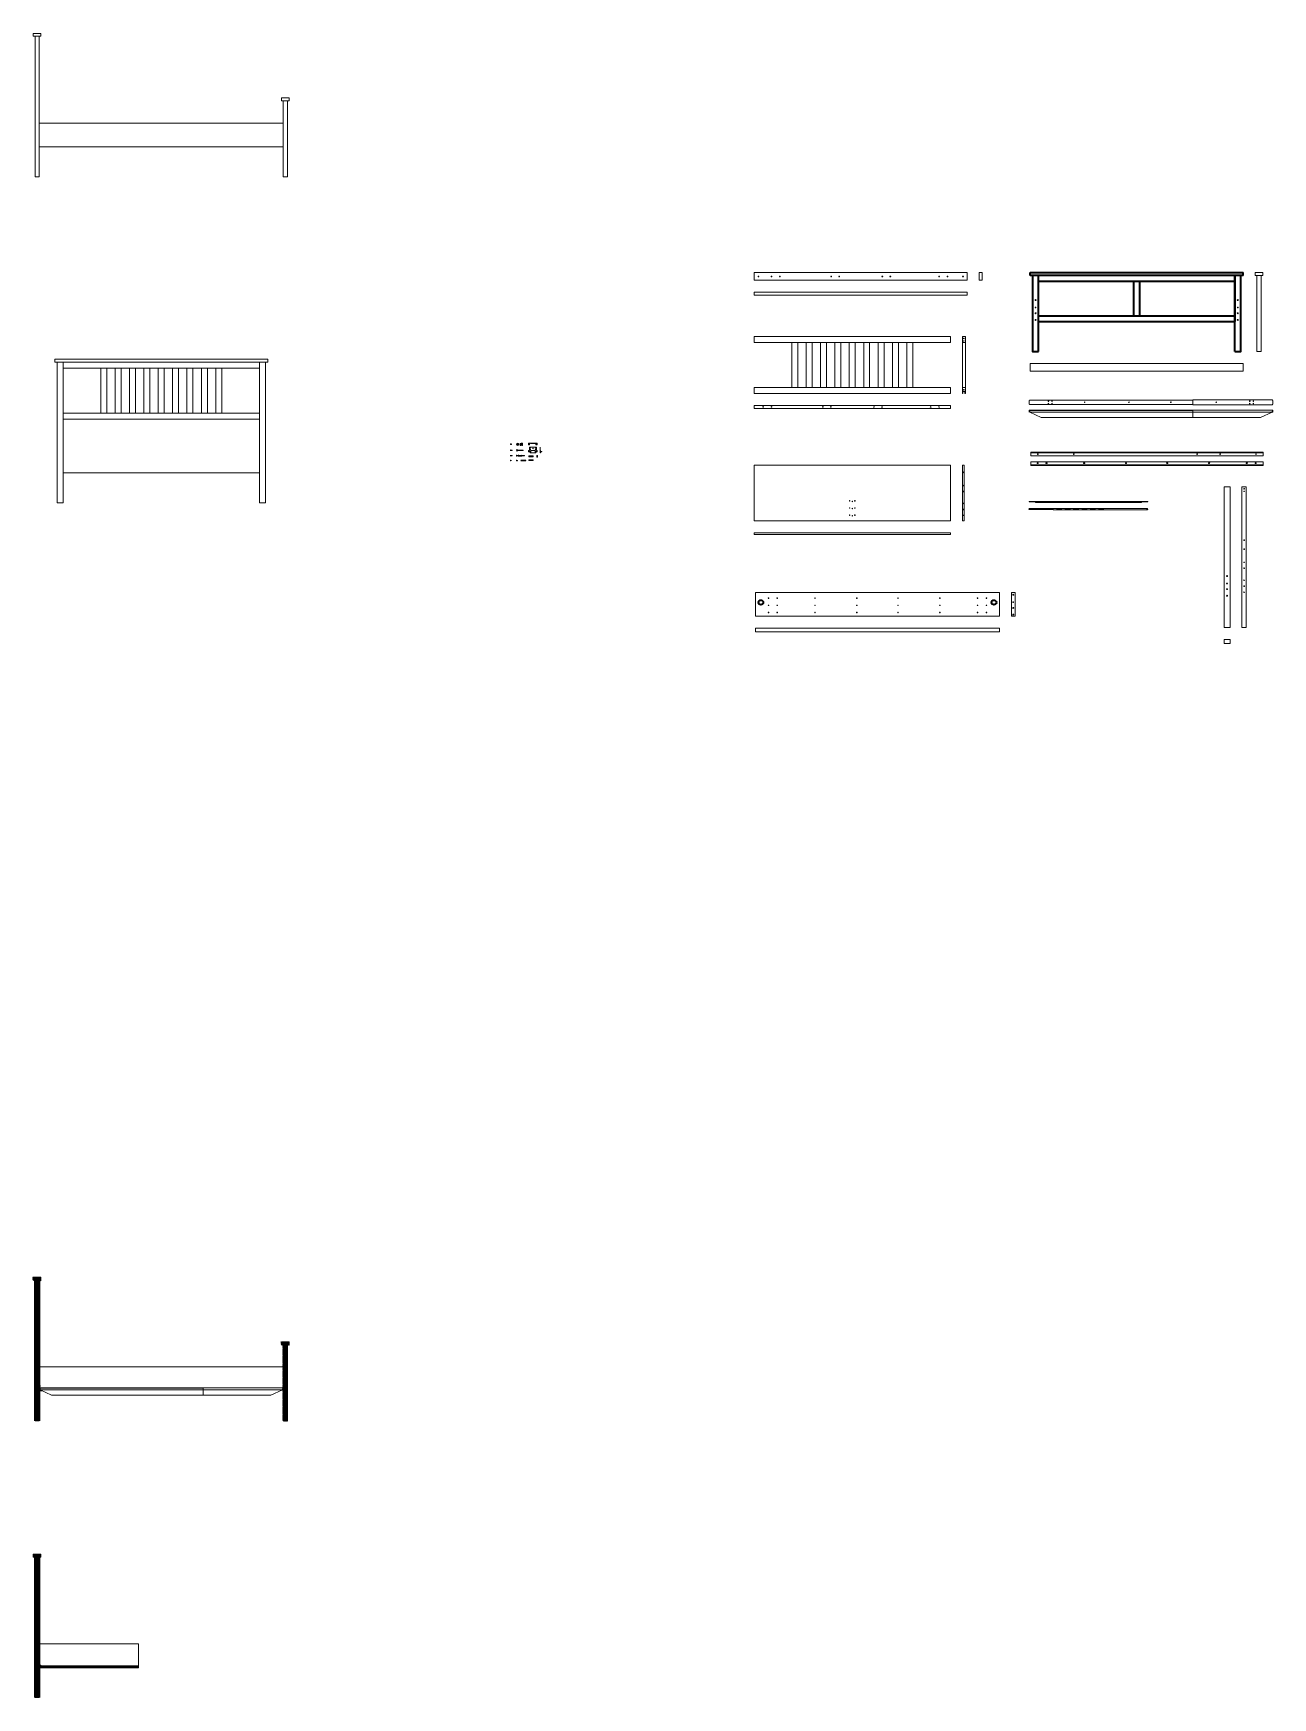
# Model space of a CAD drawing. Header units: millimetres. Extents: x -1075 to 19534, y -18367 to 1979.
# Drawn here: x 9174 to 19534, y -12330 to 1587 of the extents above; entities that cross this region are included whole.
import ezdxf

# ---------------------------------------------------------------- set-up
doc = ezdxf.new("R2010")
doc.units = ezdxf.units.MM
doc.linetypes.add('DASHED', pattern=[0.75, 0.5, -0.25])
for name, color, linetype, lineweight in [('A-DETL-MCUT', 7, 'Continuous', 35), ('A-ELEV-MBE', 7, 'Continuous', 18), ('A-SECT-MCUT', 7, 'Continuous', 35)]:
    doc.layers.add(name, color=color, linetype=linetype, lineweight=lineweight)

msp = doc.modelspace()

# ---------------------------------------------------------------- hatches: boundary and pattern name
at = {"layer": 'A-DETL-MCUT', "lineweight": 13, "true_color": 0x636466}
h = msp.add_hatch(dxfattribs=at)
h.set_pattern_fill('ANSI31', color=251)
h.paths.add_polyline_path([(10055, -12067), (9234, -12067), (9234, -12070), (9235, -12070), (10055, -12070)])
h.paths.add_polyline_path([(9238, -12065), (9235, -12065), (9234, -12065), (9234, -12067), (9238, -12067)])
h.paths.add_polyline_path([(9231, -12067), (9227, -12067), (9227, -12070), (9231, -12070)])
h.paths.add_polyline_path([(9231, -12065), (9229, -12065), (9225, -12065), (9225, -12054), (9224, -12054), (9224, -12067), (9231, -12067)])
h.paths.add_polyline_path([(9224, -11155), (9189, -11155), (9189, -12330), (9224, -12330)])
h.paths.add_polyline_path([(9238, -11130), (9174, -11130), (9174, -11155), (9238, -11155)])
at = {"layer": 'A-SECT-MCUT', "true_color": 0x636466}
h = msp.add_hatch(dxfattribs=at)
h.set_pattern_fill('ANSI31', color=251)
h.paths.add_polyline_path([(11299, -9380), (11264, -9380), (11264, -10015), (11299, -10015)])
h.paths.add_polyline_path([(11313, -9355), (11249, -9355), (11249, -9380), (11313, -9380)])
h.paths.add_polyline_path([(9238, -8815), (9174, -8815), (9174, -8840), (9238, -8840)])
at = {"layer": 'A-SECT-MCUT', "lineweight": 13, "true_color": 0x636466}
h = msp.add_hatch(dxfattribs=at)
h.set_pattern_fill('ANSI31', color=251)
h.paths.add_polyline_path([(9224, -9725), (9214, -9725), (9214, -9722), (9224, -9722), (9224, -8840), (9189, -8840), (9189, -10015), (9224, -10015)])
h.paths.add_polyline_path([(9225, -9713), (9224, -9713), (9224, -9721), (9225, -9721), (9225, -9719)])
h.paths.add_polyline_path([(9225, -9726), (9224, -9726), (9224, -9761), (9225, -9761), (9225, -9736)])
h = msp.add_hatch(dxfattribs=at)
h.set_pattern_fill('ANSI31', color=251)
h.paths.add_polyline_path([(10594, -9740), (9226, -9740), (9226, -9755), (9227, -9755), (9227, -9741), (10594, -9741)])
h.paths.add_polyline_path([(9228, -9741), (9228, -9741), (9228, -9761), (9228, -9761)])

# ---------------------------------------------------------------- linework, layer by layer
at = {"layer": 'A-DETL-MCUT'}
for p, q in [((9214, -9725), (9214, -9722)), ((9215, -9721), (9217, -9726)), ((9217, -9721), (9218, -9726)), ((9218, -9721), (9220, -9726)), ((9220, -9721), (9221, -9726)), ((9221, -9721), (9223, -9726)), ((9224, -9713), (9225, -9713)), ((9225, -9721), (9224, -9721)), ((9225, -9721), (9224, -9722)), ((9225, -9726), (9224, -9725)), ((9225, -9726), (9224, -9726)), ((9225, -9721), (9225, -9713)), ((9226, -9719), (9225, -9719)), ((9225, -9719), (9225, -9721)), ((9225, -9736), (9225, -9726)), ((9225, -9728), (9225, -9726)), ((9226, -9728), (9225, -9728)), ((9225, -9761), (9225, -9736)), ((9226, -9723), (9226, -9724)), ((9226, -9724), (9226, -9724)), ((9225, -9761), (9224, -9761)), ((9231, -12067), (9224, -12067)), ((9225, -12065), (9225, -12054)), ((9225, -12065), (9235, -12065)), ((9227, -12067), (9227, -12070)), ((9227, -12070), (9231, -12070)), ((9231, -12065), (9231, -12070)), ((9231, -12067), (9234, -12066)), ((9231, -12066), (9234, -12066)), ((9231, -12068), (9234, -12067)), ((9231, -12069), (9234, -12068)), ((9231, -12070), (9234, -12069)), ((9231, -12069), (9234, -12069)), ((9231, -12071), (9231, -12070)), ((9232, -12071), (9231, -12071)), ((9232, -12071), (9233, -12071)), ((9233, -12071), (9234, -12070)), ((9234, -12065), (9234, -12070)), ((9234, -12067), (10055, -12067)), ((9234, -12070), (10055, -12070)), ((9235, -12065), (9238, -12065)), ((9238, -12065), (9238, -12067))]:
    msp.add_line(p, q, dxfattribs=at)
at = {"layer": 'A-DETL-MCUT', "lineweight": 25}
for p in [(9228, -9741), (9228, -9741), (9228, -9761)]:
    msp.add_line(p, (9228, -9761), dxfattribs=at)
at = {"layer": 'A-DETL-MCUT'}
for points in [[(9189, -10015), (9189, -8840)], [(9224, -8840), (9224, -9722)], [(9214, -9722), (9214, -9722)], [(9214, -9722), (9224, -9722)], [(9224, -9725), (9214, -9725)], [(9224, -9725), (9224, -10015)], [(9226, -9719), (9226, -9723)], [(9226, -9724), (9226, -9728)], [(9189, -12330), (9189, -11155)], [(9224, -11155), (9224, -12330)]]:
    msp.add_lwpolyline(points, dxfattribs=at)
at = {"layer": 'A-DETL-MCUT', "lineweight": 25}
msp.add_lwpolyline([(10594, -9741), (9227, -9741), (9227, -9755), (9226, -9755), (9226, -9740), (10594, -9740)], dxfattribs=at)
at = {"layer": 'A-DETL-MCUT'}
msp.add_lwpolyline([(9229, -12063), (9236, -12063), (9236, -12065), (9229, -12065)], close=True, dxfattribs=at)
for centre in [(15256, -3172), (17204, -3172)]:
    msp.add_circle(centre, 20, dxfattribs=at)
at = {"layer": 'A-ELEV-MBE'}
for p, q in [((9174, 1562), (9174, 1587)), ((9174, 1562), (9238, 1562)), ((9189, 1562), (9224, 1562)), ((9238, 1562), (9238, 1587)), ((11249, 1022), (11249, 1047)), ((11249, 1022), (11313, 1022)), ((11264, 1022), (11299, 1022)), ((11313, 1022), (11313, 1047)), ((9224, 837), (11264, 837)), ((9224, 637), (11264, 637)), ((9189, 387), (9224, 387)), ((11264, 387), (11299, 387)), ((15200, -414, 413), (15200, -478, 413)), ((16980, -414, 413), (16980, -478, 413)), ((17080, -414, 413), (17105, -414, 413)), ((17080, -414, 413), (17080, -478, 413)), ((17105, -414, 413), (17105, -478, 413)), ((19387, -439, 413), (19387, -414, 413)), ((19451, -439, 413), (19451, -414, 413)), ((15200, -478, 413), (16980, -478, 413)), ((17080, -478, 413), (17105, -478, 413)), ((19387, -439, 413), (19451, -439, 413)), ((19402, -439, 413), (19437, -439, 413)), ((15200, -603, 413), (15200, -578, 413)), ((15200, -603, 413), (16980, -603, 413)), ((16980, -578, 413), (16980, -603, 413)), ((15200, -949, 413), (16840, -949, 413)), ((15200, -999, 413), (15200, -949, 413)), ((16840, -999, 413), (16840, -949, 413)), ((16940, -1424, 413), (16940, -949, 413)), ((16940, -949, 413), (16965, -949, 413)), ((16965, -949, 413), (16965, -1424, 413)), ((15200, -999, 413), (16840, -999, 413)), ((15515, -999, 413), (15515, -1374, 413)), ((15565, -999, 413), (15565, -1374, 413)), ((15635, -999, 413), (15635, -1374, 413)), ((15685, -999, 413), (15685, -1374, 413)), ((15755, -999, 413), (15755, -1374, 413)), ((15805, -999, 413), (15805, -1374, 413)), ((15875, -999, 413), (15875, -1374, 413)), ((15925, -999, 413), (15925, -1374, 413)), ((15995, -999, 413), (15995, -1374, 413)), ((16045, -999, 413), (16045, -1374, 413)), ((16115, -999, 413), (16115, -1374, 413)), ((16165, -999, 413), (16165, -1374, 413)), ((16235, -999, 413), (16235, -1374, 413)), ((16285, -999, 413), (16285, -1374, 413)), ((16355, -999, 413), (16355, -1374, 413)), ((16405, -999, 413), (16405, -1374, 413)), ((16475, -999, 413), (16475, -1374, 413)), ((16525, -999, 413), (16525, -1374, 413)), ((16940, -999, 413), (16965, -999, 413)), ((19402, -1074, 413), (19437, -1074, 413)), ((9354, -1138, 413), (9354, -1163, 413)), ((9354, -1163, 413), (11134, -1163, 413)), ((9424, -2338, 413), (9424, -1163, 413)), ((9424, -1213, 413), (11064, -1213, 413)), ((9739, -1213, 413), (9739, -1588, 413)), ((9789, -1213, 413), (9789, -1588, 413)), ((9859, -1213, 413), (9859, -1588, 413)), ((9909, -1213, 413), (9909, -1588, 413)), ((9979, -1213, 413), (9979, -1588, 413)), ((10029, -1213, 413), (10029, -1588, 413)), ((10099, -1213, 413), (10099, -1588, 413)), ((10149, -1213, 413), (10149, -1588, 413)), ((10219, -1213, 413), (10219, -1588, 413)), ((10269, -1213, 413), (10269, -1588, 413)), ((10339, -1213, 413), (10339, -1588, 413)), ((10389, -1213, 413), (10389, -1588, 413)), ((10459, -1213, 413), (10459, -1588, 413)), ((10509, -1213, 413), (10509, -1588, 413)), ((10579, -1213, 413), (10579, -1588, 413)), ((10629, -1213, 413), (10629, -1588, 413)), ((10699, -1213, 413), (10699, -1588, 413)), ((10749, -1213, 413), (10749, -1588, 413)), ((11064, -1163, 413), (11064, -2338, 413)), ((11134, -1138, 413), (11134, -1163, 413)), ((17507, -1174, 413), (17507, -1238, 413)), ((17507, -1238, 413), (19287, -1238, 413)), ((19287, -1174, 413), (19287, -1238, 413)), ((15200, -1374, 413), (16840, -1374, 413)), ((15200, -1374, 413), (15200, -1424, 413)), ((16840, -1374, 413), (16840, -1424, 413)), ((16940, -1374, 413), (16965, -1374, 413)), ((16965, -1374, 413), (16965, -1374, 413)), ((15200, -1424, 413), (16840, -1424, 413)), ((15200, -1524, 413), (16840, -1524, 413)), ((15200, -1524, 413), (15200, -1549, 413)), ((16840, -1524, 413), (16840, -1549, 413)), ((16945, -1424, 413), (16940, -1424, 413)), ((16945, -1424, 413), (16945, -1409, 413)), ((16945, -1409, 413), (16960, -1409, 413)), ((16960, -1409, 413), (16960, -1424, 413)), ((16965, -1424, 413), (16960, -1424, 413)), ((17498, -1483), (17498, -1515)), ((17500, -1483), (17498, -1483)), ((17500, -1515), (17498, -1515)), ((17500, -1483), (17500, -1480)), ((18866, -1480), (17500, -1480)), ((17500, -1515), (17500, -1518)), ((18866, -1518), (17500, -1518)), ((19531, -1479), (18866, -1479)), ((18866, -1479), (18866, -1519)), ((19531, -1519), (18866, -1519)), ((19531, -1483), (19531, -1479)), ((19534, -1483), (19531, -1483)), ((19531, -1515), (19531, -1519)), ((19534, -1515), (19531, -1515)), ((19534, -1483), (19534, -1515)), ((9424, -1588, 413), (11064, -1588, 413)), ((9424, -1638, 413), (11064, -1638, 413)), ((15200, -1549, 413), (16840, -1549, 413)), ((17498, -1565), (17498, -1580)), ((17498, -1565), (18866, -1565)), ((17498, -1580), (17499, -1580)), ((17499, -1580), (17499, -1566)), ((17499, -1566), (18866, -1566)), ((17500, -1573), (17500, -1566)), ((17500, -1573), (17504, -1573)), ((17504, -1573), (17504, -1581)), ((17504, -1581), (17599, -1625)), ((17504, -1581), (19528, -1581)), ((17599, -1625), (19433, -1625)), ((18866, -1563), (18866, -1625)), ((18866, -1563), (19534, -1563)), ((19528, -1581), (19433, -1625)), ((19531, -1572), (19528, -1572)), ((19528, -1572), (19528, -1581)), ((19531, -1572), (19531, -1565)), ((19531, -1565), (19533, -1565)), ((19533, -1580), (19533, -1563)), ((19534, -1580), (19533, -1580)), ((19534, -1563), (19534, -1580)), ((13163, -1940), (13164, -1940)), ((13163, -1944), (13164, -1945)), ((13164, -1945), (13163, -1945)), ((13164, -1847), (13166, -1846)), ((13164, -1852), (13164, -1847)), ((13164, -1852), (13166, -1852)), ((13164, -1895), (13164, -1895)), ((13164, -1895), (13164, -1897)), ((13164, -1897), (13166, -1898)), ((13164, -1899), (13164, -1900)), ((13164, -1900), (13164, -1900)), ((13164, -1902), (13166, -1901)), ((13164, -1904), (13164, -1902)), ((13164, -1904), (13164, -1904)), ((13164, -1940), (13164, -1942)), ((13164, -1942), (13165, -1943)), ((13164, -1947), (13165, -1946)), ((13164, -1949), (13164, -1947)), ((13166, -1852), (13166, -1846)), ((13166, -1847), (13168, -1846)), ((13166, -1852), (13166, -1847)), ((13166, -1852), (13168, -1852)), ((13168, -1897), (13167, -1902)), ((13168, -1942), (13167, -1947)), ((13168, -1852), (13168, -1846)), ((13168, -1847), (13170, -1846)), ((13168, -1852), (13168, -1847)), ((13168, -1852), (13170, -1852)), ((13170, -1897), (13169, -1902)), ((13170, -1942), (13169, -1947)), ((13170, -1852), (13170, -1846)), ((13170, -1847), (13172, -1846)), ((13170, -1852), (13170, -1847)), ((13170, -1852), (13172, -1852)), ((13171, -1897), (13170, -1902)), ((13172, -1942), (13170, -1947)), ((13172, -1852), (13172, -1846)), ((13173, -1897), (13172, -1902)), ((13173, -1942), (13172, -1947)), ((13174, -1897), (13173, -1902)), ((13175, -1942), (13173, -1947)), ((13176, -1942), (13175, -1947)), ((13176, -1901), (13176, -1898)), ((13178, -1946), (13178, -1943)), ((13214, -1941), (13214, -1948)), ((13214, -1941), (13217, -1941)), ((13214, -1948), (13217, -1948)), ((13217, -1948), (13217, -1941)), ((13217, -1943), (13229, -1943)), ((13217, -1946), (13229, -1946)), ((13218, -1898), (13229, -1898)), ((13218, -1902), (13229, -1902)), ((13231, -1899), (13229, -1898)), ((13229, -1898), (13229, -1902)), ((13229, -1902), (13231, -1902)), ((13229, -1950), (13229, -1939)), ((13231, -1898), (13231, -1902)), ((13231, -1899), (13257, -1899)), ((13231, -1902), (13257, -1902)), ((13259, -1942), (13232, -1942)), ((13232, -1942), (13232, -1942)), ((13232, -1945), (13232, -1945)), ((13232, -1948), (13259, -1948)), ((13233, -1898), (13233, -1902)), ((13233, -1942), (13257, -1942)), ((13233, -1943), (13257, -1943)), ((13257, -1946), (13233, -1946)), ((13233, -1947), (13257, -1947)), ((13235, -1898), (13235, -1902)), ((13237, -1898), (13237, -1902)), ((13239, -1898), (13240, -1902)), ((13242, -1898), (13242, -1902)), ((13242, -1898), (13242, -1902)), ((13243, -1840), (13244, -1840)), ((13243, -1860), (13243, -1840)), ((13243, -1860), (13253, -1860)), ((13244, -1847), (13244, -1840)), ((13244, -1843), (13252, -1843)), ((13252, -1847), (13244, -1847)), ((13244, -1860), (13244, -1848)), ((13252, -1848), (13244, -1848)), ((13244, -1857), (13252, -1857)), ((13244, -1898), (13244, -1902)), ((13246, -1856), (13246, -1849)), ((13246, -1849), (13250, -1849)), ((13246, -1856), (13250, -1856)), ((13246, -1898), (13246, -1902)), ((13248, -1898), (13248, -1902)), ((13250, -1856), (13250, -1849)), ((13250, -1898), (13250, -1902)), ((13252, -1847), (13252, -1840)), ((13252, -1840), (13262, -1840)), ((13252, -1860), (13252, -1848)), ((13252, -1898), (13253, -1902)), ((13253, -1860), (13253, -1846)), ((13253, -1857), (13260, -1857)), ((13254, -1898), (13255, -1902)), ((13254, -1899), (13265, -1899)), ((13254, -1902), (13265, -1902)), ((13257, -1898), (13257, -1902)), ((13259, -1898), (13259, -1902)), ((13259, -1942), (13259, -1942)), ((13259, -1945), (13259, -1945)), ((13260, -1860), (13260, -1846)), ((13260, -1860), (13262, -1860)), ((13261, -1898), (13261, -1902)), ((13262, -1860), (13262, -1840)), ((13262, -1950), (13262, -1939)), ((13263, -1898), (13263, -1902)), ((13265, -1942), (13263, -1948)), ((13265, -1898), (13265, -1902)), ((13265, -1898), (13265, -1902)), ((13265, -1899), (13270, -1899)), ((13265, -1902), (13270, -1902)), ((13266, -1942), (13265, -1948)), ((13267, -1898), (13268, -1902)), ((13268, -1942), (13267, -1948)), ((13270, -1942), (13268, -1948)), ((13270, -1902), (13270, -1899)), ((13272, -1942), (13270, -1948)), ((13274, -1942), (13272, -1948)), ((13276, -1942), (13274, -1948)), ((13278, -1942), (13276, -1948)), ((13280, -1946), (13280, -1943)), ((13313, -1840), (13386, -1840)), ((13313, -1840), (13313, -1841)), ((13313, -1841), (13386, -1841)), ((13313, -1841), (13313, -1854)), ((13313, -1854), (13323, -1854)), ((13322, -1900), (13314, -1900)), ((13326, -1910), (13314, -1910)), ((13325, -1913), (13314, -1913)), ((13316, -1947), (13315, -1948)), ((13315, -1948), (13315, -1953)), ((13316, -1947), (13316, -1955)), ((13351, -1947), (13316, -1947)), ((13322, -1874), (13322, -1900)), ((13323, -1854), (13323, -1841)), ((13325, -1910), (13325, -1913)), ((13326, -1910), (13326, -1922)), ((13332, -1844), (13330, -1841)), ((13333, -1843), (13332, -1841)), ((13366, -1844), (13332, -1844)), ((13332, -1922), (13332, -1902)), ((13332, -1902), (13370, -1902)), ((13366, -1843), (13333, -1843)), ((13334, -1902), (13334, -1922)), ((13351, -1947), (13353, -1948)), ((13351, -1947), (13351, -1955)), ((13353, -1953), (13353, -1948)), ((13366, -1844), (13368, -1841)), ((13366, -1843), (13367, -1841)), ((13368, -1902), (13368, -1922)), ((13370, -1922), (13370, -1902)), ((13375, -1841), (13375, -1854)), ((13375, -1854), (13386, -1854)), ((13376, -1910), (13376, -1922)), ((13376, -1910), (13387, -1910)), ((13377, -1910), (13377, -1913)), ((13377, -1913), (13387, -1913)), ((13380, -1874), (13380, -1900)), ((13380, -1900), (13387, -1900)), ((13386, -1840), (13386, -1841)), ((13386, -1854), (13386, -1841)), ((13388, -1944), (13388, -1943)), ((13388, -1943), (13389, -1943)), ((13388, -1944), (13388, -1944)), ((13389, -1957), (13389, -1943)), ((13410, -1922), (13410, -1874)), ((13410, -1874), (13412, -1874)), ((13412, -1900), (13410, -1900)), ((13425, -1912), (13410, -1912)), ((13412, -1922), (13410, -1922)), ((13412, -1910), (13412, -1874)), ((13412, -1902), (13415, -1902)), ((13412, -1910), (13422, -1910)), ((13412, -1922), (13412, -1912)), ((13415, -1922), (13412, -1922)), ((13415, -1902), (13415, -1910)), ((13415, -1912), (13415, -1922)), ((13422, -1910), (13425, -1910)), ((13425, -1910), (13425, -1912)), ((17511, -1916, 413), (17511, -1920, 413)), ((17511, -1916, 413), (19454, -1916, 413)), ((17511, -1920, 413), (19454, -1920, 413)), ((17511, -1920, 413), (17511, -1945, 413)), ((17511, -1945, 413), (19454, -1945, 413)), ((19454, -1920, 413), (19454, -1916, 413)), ((19454, -1945, 413), (19454, -1920, 413)), ((13163, -1949), (13164, -1949)), ((13165, -1984), (13170, -1984)), ((13165, -1986), (13170, -1986)), ((13167, -1986), (13166, -1984)), ((13166, -1986), (13166, -1984)), ((13168, -1986), (13167, -1984)), ((13169, -1986), (13168, -1984)), ((13170, -1986), (13169, -1984)), ((13169, -1986), (13169, -1984)), ((13171, -1984), (13170, -1984)), ((13171, -1986), (13170, -1986)), ((13171, -1985), (13171, -1984)), ((13171, -1985), (13171, -1986)), ((13216, -1984), (13221, -1984)), ((13216, -1987), (13221, -1987)), ((13218, -1987), (13217, -1984)), ((13219, -1987), (13218, -1984)), ((13218, -1987), (13218, -1984)), ((13220, -1987), (13219, -1984)), ((13221, -1987), (13220, -1984)), ((13221, -1987), (13221, -1984)), ((13222, -1984), (13221, -1984)), ((13222, -1986), (13221, -1987)), ((13222, -1985), (13222, -1984)), ((13222, -1985), (13222, -1986)), ((13252, -1984), (13251, -1987)), ((13253, -1984), (13252, -1987)), ((13254, -1984), (13253, -1987)), ((13255, -1984), (13254, -1987)), ((13255, -1984), (13255, -1987)), ((13256, -1984), (13255, -1987)), ((13257, -1984), (13256, -1987)), ((13258, -1984), (13257, -1987)), ((13259, -1984), (13258, -1987)), ((13260, -1984), (13259, -1987)), ((13261, -1984), (13260, -1987)), ((13262, -1984), (13261, -1987)), ((13263, -1984), (13262, -1987)), ((13264, -1984), (13263, -1987)), ((13265, -1984), (13264, -1987)), ((13266, -1984), (13265, -1987)), ((13266, -1984), (13265, -1987)), ((13267, -1984), (13266, -1987)), ((13268, -1984), (13267, -1987)), ((13268, -1984), (13268, -1987)), ((13269, -1984), (13269, -1987)), ((13270, -1984), (13269, -1987)), ((13271, -1984), (13270, -1987)), ((13272, -1984), (13271, -1987)), ((13273, -1984), (13272, -1987)), ((13274, -1984), (13273, -1987)), ((13275, -1984), (13274, -1987)), ((13276, -1984), (13275, -1987)), ((13277, -1984), (13276, -1987)), ((13278, -1984), (13277, -1987)), ((13279, -1984), (13278, -1987)), ((13280, -1984), (13279, -1987)), ((13281, -1984), (13280, -1987)), ((13282, -1984), (13281, -1987)), ((13283, -1984), (13282, -1987)), ((13283, -1984), (13283, -1987)), ((13284, -1984), (13284, -1987)), ((13285, -1984), (13284, -1987)), ((13286, -1984), (13285, -1987)), ((13287, -1984), (13286, -1987)), ((13288, -1984), (13287, -1987)), ((13289, -1984), (13288, -1987)), ((13290, -1984), (13289, -1987)), ((13291, -1984), (13290, -1987)), ((13316, -1955), (13315, -1953)), ((13316, -1980), (13315, -1982)), ((13315, -1982), (13315, -1985)), ((13316, -1986), (13315, -1985)), ((13351, -1955), (13316, -1955)), ((13316, -1980), (13316, -1986)), ((13351, -1980), (13316, -1980)), ((13351, -1986), (13316, -1986)), ((13351, -1955), (13353, -1953)), ((13351, -1980), (13353, -1982)), ((13351, -1980), (13351, -1986)), ((13351, -1986), (13353, -1985)), ((13353, -1985), (13353, -1982)), ((13388, -1956), (13388, -1957)), ((13388, -1957), (13389, -1957)), ((15200, -2024, 413), (16840, -2024, 413)), ((15200, -2024, 413), (15200, -2489, 413)), ((16840, -2024, 413), (16840, -2489, 413)), ((17511, -1995, 413), (17511, -2026, 413)), ((17511, -1995, 413), (19454, -1995, 413)), ((17511, -2022, 413), (19454, -2022, 413)), ((17511, -2026, 413), (19454, -2026, 413)), ((19454, -1995, 413), (19454, -2026, 413)), ((9424, -2088, 413), (11064, -2088, 413)), ((19127, -2206, 413), (19127, -3381, 413)), ((19177, -2206, 413), (19127, -2206, 413)), ((19277, -2206, 413), (19312, -2206, 413)), ((9424, -2338, 413), (9374, -2338, 413)), ((17497, -2327, 413), (18490, -2327, 413)), ((17497, -2330, 413), (17497, -2327, 413)), ((17497, -2330, 413), (18490, -2330, 413)), ((17547, -2330, 413), (17554, -2337, 413)), ((17554, -2337, 413), (18433, -2337, 413)), ((18440, -2330, 413), (18433, -2337, 413)), ((18490, -2330, 413), (18490, -2327, 413)), ((15200, -2489, 413), (16840, -2489, 413)), ((17500, -2387, 413), (17700, -2387, 413)), ((17500, -2396, 413), (17700, -2396, 413)), ((17700, -2385, 413), (18485, -2385, 413)), ((17700, -2385, 413), (17700, -2397, 413)), ((17700, -2397, 413), (18485, -2397, 413)), ((15200, -2589, 413), (15200, -2604, 413)), ((15200, -2589, 413), (16840, -2589, 413)), ((15200, -2604, 413), (16840, -2604, 413)), ((16840, -2589, 413), (16840, -2604, 413)), ((15210, -3088), (15210, -3288)), ((17380, -3088), (17350, -3088)), ((17350, -3088), (17350, -3288)), ((17380, -3288), (17380, -3088)), ((17350, -3288), (17380, -3288)), ((17250, -3388), (15210, -3388)), ((15210, -3388), (15210, -3417)), ((17250, -3417), (15210, -3417)), ((17250, -3388), (17250, -3417)), ((19277, -3381, 413), (19312, -3381, 413)), ((19127, -3481, 413), (19177, -3481, 413)), ((19127, -3516, 413), (19127, -3481, 413)), ((19177, -3516, 413), (19127, -3516, 413)), ((19177, -3481, 413), (19177, -3516, 413)), ((9174, -8840), (9174, -8815)), ((9174, -8840), (9238, -8840)), ((9189, -8840), (9224, -8840)), ((9238, -8840), (9238, -8815)), ((11249, -9380), (11249, -9355)), ((11249, -9380), (11313, -9380)), ((11264, -9380), (11299, -9380)), ((11313, -9380), (11313, -9355)), ((9224, -9565), (11264, -9565)), ((9225, -9741), (9226, -9741)), ((9229, -9748), (9229, -9741)), ((10594, -9739), (11262, -9739)), ((10594, -9739), (10594, -9800)), ((11260, -9748), (11260, -9740)), ((11260, -9740), (11261, -9740)), ((11261, -9755), (11261, -9739)), ((11262, -9739), (11262, -9755)), ((9224, -9765), (9251, -9765)), ((9228, -9761), (9225, -9761)), ((9229, -9748), (9232, -9748)), ((9232, -9748), (9232, -9757)), ((9232, -9757), (9327, -9800)), ((9232, -9757), (11256, -9757)), ((9327, -9800), (11161, -9800)), ((11256, -9757), (11161, -9800)), ((11260, -9748), (11256, -9748)), ((11256, -9748), (11256, -9757)), ((11262, -9755), (11261, -9755)), ((9189, -10015), (9224, -10015)), ((11264, -10015), (11299, -10015)), ((9174, -11155), (9174, -11130)), ((9238, -11155), (9238, -11130)), ((9174, -11155), (9238, -11155)), ((9189, -11155), (9224, -11155)), ((9224, -11880), (10055, -11880)), ((10055, -11880), (10055, -12080)), ((9224, -12077), (9224, -12028)), ((9224, -12028), (9225, -12028)), ((9225, -12054), (9224, -12054)), ((9225, -12077), (9224, -12077)), ((9224, -12080), (10055, -12080)), ((9225, -12054), (9225, -12028)), ((9225, -12057), (9228, -12057)), ((9225, -12077), (9225, -12067)), ((9228, -12077), (9225, -12077)), ((9228, -12057), (9228, -12065)), ((9228, -12070), (9228, -12077)), ((9231, -12067), (9231, -12070)), ((9238, -12067), (9234, -12067)), ((9234, -12067), (9234, -12070, 0)), ((9234, -12070), (9235, -12070)), ((9189, -12330), (9224, -12330))]:
    msp.add_line(p, q, dxfattribs=at)
at = {"layer": 'A-ELEV-MBE', "linetype": 'DASHED'}
for p, q in [((13214, -1899), (13216, -1899)), ((13214, -1899), (13216, -1899)), ((13214, -1901), (13216, -1901)), ((13214, -1902), (13216, -1902)), ((13216, -1902), (13216, -1899)), ((13163, -1984), (13164, -1984)), ((13163, -1984), (13164, -1984)), ((13163, -1986), (13164, -1986)), ((13163, -1986), (13164, -1986)), ((13164, -1984), (13164, -1986))]:
    msp.add_line(p, q, dxfattribs=at)
at = {"layer": 'A-ELEV-MBE', "linetype": 'Continuous'}
for p, q in [((13214, -1901), (13214, -1900)), ((13218, -1894), (13216, -1894)), ((13218, -1907), (13216, -1907)), ((13222, -1849), (13218, -1849)), ((13222, -1851), (13218, -1851)), ((13218, -1907), (13218, -1894)), ((13222, -1849), (13222, -1845)), ((13222, -1851), (13222, -1855)), ((13223, -1849), (13223, -1845)), ((13223, -1849), (13227, -1849)), ((13223, -1851), (13223, -1855)), ((13223, -1851), (13227, -1851)), ((13384, -1944), (13384, -1956)), ((13384, -1944), (13388, -1944)), ((13384, -1945), (13384, -1944)), ((13384, -1945), (13384, -1955)), ((13384, -1945), (13384, -1945)), ((13384, -1947), (13388, -1947)), ((13388, -1944), (13388, -1956)), ((13163, -1985), (13163, -1985)), ((13165, -1982), (13164, -1982)), ((13165, -1988), (13164, -1988)), ((13165, -1982), (13165, -1988)), ((13384, -1953), (13388, -1953)), ((13384, -1955), (13384, -1956)), ((13384, -1955), (13384, -1955)), ((13384, -1956), (13388, -1956))]:
    msp.add_line(p, q, dxfattribs=at)
at = {"layer": 'A-ELEV-MBE'}
for points in [[(9174, 1587), (9238, 1587)], [(9189, 387), (9189, 1562)], [(9224, 1562), (9224, 387)], [(11249, 1047), (11313, 1047)], [(11264, 387), (11264, 1022)], [(11299, 1022), (11299, 387)], [(13163, -1940), (13163, -1944)], [(13163, -1945), (13163, -1949)], [(13164, -1895), (13164, -1899)], [(13164, -1900), (13164, -1904)], [(13178, -1943), (13165, -1943)], [(13165, -1946), (13178, -1946)], [(13176, -1898), (13166, -1898)], [(13166, -1901), (13176, -1901)], [(13176, -1898), (13176, -1898)], [(13280, -1943), (13262, -1943)], [(13262, -1946), (13280, -1946)], [(13314, -1900), (13314, -1913)], [(13380, -1874), (13322, -1874)], [(13326, -1922), (13376, -1922)], [(13387, -1913), (13387, -1900)], [(13251, -1987), (13251, -1984)], [(13291, -1984), (13291, -1984), (13291, -1987)], [(9174, -8815), (9238, -8815)], [(11249, -9355), (11313, -9355)], [(11264, -10015), (11264, -9380)], [(11299, -9380), (11299, -10015)], [(9174, -11130), (9238, -11130)]]:
    msp.add_lwpolyline(points, dxfattribs=at)
at = {"layer": 'A-ELEV-MBE', "elevation": 413}
for points in [[(16980, -414), (15200, -414)], [(19387, -414), (19451, -414)], [(19402, -1074), (19402, -439)], [(19437, -439), (19437, -1074)], [(16980, -578), (15200, -578)], [(11134, -1138), (9354, -1138)], [(9374, -1163), (9374, -2338)], [(11064, -2338), (11114, -2338), (11114, -1163)], [(19287, -1174), (17507, -1174)], [(19127, -3381), (19177, -3381), (19177, -2206)], [(19277, -3381), (19277, -2206)], [(19312, -2206), (19312, -3381)]]:
    msp.add_lwpolyline(points, dxfattribs=at)
at = {"layer": 'A-ELEV-MBE'}
for points in [[(13214, -1989), (13214, -1982), (13216, -1982), (13216, -1989)], [(15210, -3088), (17250, -3088), (17250, -3288), (15210, -3288)]]:
    msp.add_lwpolyline(points, close=True, dxfattribs=at)
at = {"layer": 'A-ELEV-MBE', "elevation": 413}
msp.add_lwpolyline([(16940, -2024), (16955, -2024), (16955, -2489), (16940, -2489)], close=True, dxfattribs=at)
for points in [[(17566, -2004), (17572, -2004, -0.414214), (17574, -2006), (17574, -2007, -0.414214), (17572, -2009), (17566, -2009, -0.414214), (17564, -2007), (17564, -2006, -0.414214)], [(17640, -2004), (17646, -2004, -0.414214), (17648, -2006), (17648, -2007, -0.414214), (17646, -2009), (17640, -2009, -0.414214), (17638, -2007), (17638, -2006, -0.414214)], [(17955, -2004), (17961, -2004, -0.414214), (17963, -2006), (17963, -2007, -0.414214), (17961, -2009), (17955, -2009, -0.414214), (17953, -2007), (17953, -2006, -0.414214)], [(18305, -2004), (18311, -2004, -0.414214), (18313, -2006), (18313, -2007, -0.414214), (18311, -2009), (18305, -2009, -0.414214), (18303, -2007), (18303, -2006, -0.414214)], [(18649, -2004), (18655, -2004, -0.414214), (18657, -2006), (18657, -2007, -0.414214), (18655, -2009), (18649, -2009, -0.414214), (18647, -2007), (18647, -2006, -0.414214)], [(18999, -2004), (19005, -2004, -0.414214), (19007, -2006), (19007, -2007, -0.414214), (19005, -2009), (18999, -2009, -0.414214), (18997, -2007), (18997, -2006, -0.414214)], [(19314, -2004), (19320, -2004, -0.414214), (19322, -2006), (19322, -2007, -0.414214), (19320, -2009), (19314, -2009, -0.414214), (19312, -2007), (19312, -2006, -0.414214)], [(19388, -2004), (19394, -2004, -0.414214), (19396, -2006), (19396, -2007, -0.414214), (19394, -2009), (19388, -2009, -0.414214), (19386, -2007), (19386, -2006, -0.414214)], [(17732, -2389), (17768, -2389, -0.414214), (17770, -2391), (17770, -2392, -0.414214), (17768, -2394), (17732, -2394, -0.414214), (17730, -2392), (17730, -2391, -0.414214)], [(17802, -2389), (17838, -2389, -0.414214), (17840, -2391), (17840, -2392, -0.414214), (17838, -2394), (17802, -2394, -0.414214), (17800, -2392), (17800, -2391, -0.414214)], [(17872, -2389), (17908, -2389, -0.414214), (17910, -2391), (17910, -2392, -0.414214), (17908, -2394), (17872, -2394, -0.414214), (17870, -2392), (17870, -2391, -0.414214)], [(17942, -2389), (17978, -2389, -0.414214), (17980, -2391), (17980, -2392, -0.414214), (17978, -2394), (17942, -2394, -0.414214), (17940, -2392), (17940, -2391, -0.414214)], [(18012, -2389), (18048, -2389, -0.414214), (18050, -2391), (18050, -2392, -0.414214), (18048, -2394), (18012, -2394, -0.414214), (18010, -2392), (18010, -2391, -0.414214)], [(18082, -2389), (18118, -2389, -0.414214), (18120, -2391), (18120, -2392, -0.414214), (18118, -2394), (18082, -2394, -0.414214), (18080, -2392), (18080, -2391, -0.414214)]]:
    msp.add_lwpolyline(points, format="xyb", close=True, dxfattribs=at)
at = {"layer": 'A-ELEV-MBE'}
for centre, radius in [((15235, -447, 413), 3), ((15345, -447, 413), 3), ((15415, -447, 413), 3), ((15415, -447, 413), 3), ((15844, -447, 413), 3), ((15844, -447, 413), 3), ((15911, -447, 413), 3), ((16271, -447, 413), 3), ((16338, -447, 413), 3), ((16338, -447, 413), 3), ((16745, -447, 413), 3), ((16745, -447, 413), 3), ((16815, -447, 413), 3), ((16945, -447, 413), 3), ((16945, -447, 413), 3), ((17552, -644, 413), 4), ((19242, -644, 413), 4), ((17552, -754, 413), 4), ((17552, -809, 413), 4), ((17552, -706, 413), 3), ((17552, -706, 413), 3), ((19242, -754, 413), 4), ((19242, -809, 413), 4), ((19242, -706, 413), 3), ((16952, -964, 413), 3), ((16952, -964, 413), 3), ((16952, -986, 413), 2), ((16952, -1394, 413), 3), ((16952, -1394, 413), 3), ((17659, -1489, -413), 2.5), ((17659, -1509, -413), 2.5), ((17689, -1489, -413), 2.5), ((17689, -1509, -413), 2.5), ((17962, -1498, -413), 2.5), ((18332, -1498, -413), 2.5), ((18682, -1498, -413), 2.5), ((19062, -1498, -413), 2.5), ((19342, -1489, -413), 2.5), ((19342, -1509, -413), 2.5), ((19372, -1489, -413), 2.5), ((19372, -1509, -413), 2.5), ((15275, -1537, 413), 3), ((15345, -1537, 413), 3), ((15345, -1537, 413), 3), ((15774, -1537, 413), 3), ((15774, -1537, 413), 3), ((15841, -1537, 413), 3), ((16201, -1537, 413), 3), ((16268, -1537, 413), 3), ((16268, -1537, 413), 3), ((16675, -1537, 413), 3), ((16675, -1537, 413), 3), ((16745, -1537, 413), 3), ((13223, -1850), 9.8), ((13318, -1848), 2.5), ((13329, -1880), 2.5), ((13329, -1894), 2.5), ((13351, -1884), 2.5), ((13373, -1880), 2.5), ((13373, -1894), 2.5), ((13380, -1848), 2.5), ((17571, -1932), 2.5), ((17871, -1932), 2.5), ((18902, -1932), 2.5), ((19094, -1932), 2.5), ((19394, -1932), 2.5), ((16947, -2084, 413), 3), ((16947, -2194, 413), 2), ((19295, -2221, 413), 3), ((19295, -2221, 413), 3), ((15998, -2322), 2.5), ((16020, -2327), 2.5), ((16042, -2322), 2.5), ((16947, -2244, 413), 3), ((16947, -2344, 413), 2), ((19295, -2243, 413), 2), ((15998, -2382), 2.5), ((15998, -2442), 2.5), ((16020, -2387), 2.5), ((16020, -2447), 2.5), ((16042, -2382), 2.5), ((16042, -2442), 2.5), ((16947, -2394, 413), 3), ((16947, -2394, 413), 3), ((16947, -2444, 413), 2), ((17502, -2391, 826), 1.46), ((18483, -2391, 413), 1.46), ((19295, -2651, 413), 3), ((19295, -2726, 413), 3), ((19295, -2886, 413), 3), ((19295, -2836, 413), 2), ((19152, -2951, 413), 4), ((19152, -3061, 413), 4), ((19152, -3014, 413), 3), ((19152, -3014, 413), 3), ((19295, -3036, 413), 3), ((19295, -3036, 413), 3), ((19295, -2986, 413), 2), ((15320, -3136, -413), 2.5), ((15320, -3196, -413), 2.5), ((15393, -3136, -413), 2.5), ((15393, -3196, -413), 2.5), ((15708, -3136, -413), 2.5), ((15708, -3196, -413), 2.5), ((16058, -3136, -413), 2.5), ((16058, -3196, -413), 2.5), ((16402, -3136, -413), 2.5), ((16402, -3196, -413), 2.5), ((16752, -3136, -413), 2.5), ((16752, -3196, -413), 2.5), ((17067, -3136, -413), 2.5), ((17067, -3196, -413), 2.5), ((17141, -3136, -413), 2.5), ((17141, -3196, -413), 2.5), ((17365, -3108), 4), ((17365, -3170), 3), ((19152, -3116, 413), 4), ((19295, -3086, 413), 2), ((15320, -3256, -413), 2.5), ((15393, -3256, -413), 2.5), ((15708, -3256, -413), 2.5), ((16058, -3256, -413), 2.5), ((16402, -3256, -413), 2.5), ((16752, -3256, -413), 2.5), ((17067, -3256, -413), 2.5), ((17141, -3256, -413), 2.5), ((17365, -3218), 4), ((17365, -3273), 4), ((17365, -3273), 4)]:
    msp.add_circle(centre, radius, dxfattribs=at)
at = {"layer": 'A-ELEV-MBE', "linetype": 'Continuous'}
for centre, radius, start, end in [((13225, -1900), 11, 145.237, 177.7461), ((13226, -1900), 11.9, 182.9028, 213.3985), ((13223, -1850), 4.93, 169.7597, 190.2403), ((13223, -1850), 4.93, 79.7597, 100.2403), ((13223, -1850), 4.93, 259.7597, 280.2403), ((13223, -1850), 4.93, 349.7597, 10.2403), ((13168, -1985), 5.36, 146.6015, 177.0972), ((13168, -1985), 5.36, 182.9028, 213.3985)]:
    msp.add_arc(centre, radius, start, end, dxfattribs=at)
at = {"layer": 'A-ELEV-MBE'}
for centre, radius, start, end in [((13232, -1938), 3.89, 204.283, 261.9772), ((13232, -1951), 3.89, 98.0228, 155.717), ((13233, -1941), 1.5, 210, 270), ((13233, -1945), 1.5, 90, 180), ((13233, -1945), 1.5, 180, 270), ((13233, -1948), 1.5, 90, 150), ((13256, -1846), 3.5, 0, 180), ((13257, -1941), 1.5, 270, 330), ((13257, -1945), 1.5, 0, 90), ((13257, -1945), 1.5, 270, 0), ((13257, -1948), 1.5, 30, 90), ((13258, -1938), 3.89, 278.0228, 335.717), ((13258, -1951), 3.89, 24.283, 81.9772), ((13251, -1984), 0.59, 42.3743, 137.6257), ((13251, -1986), 0.658, 224.8347, 315.1653), ((13252, -1984), 0.658, 44.8347, 135.1653), ((13252, -1986), 0.658, 224.8347, 315.1653), ((13253, -1984), 0.658, 44.8347, 135.1653), ((13253, -1986), 0.658, 224.8347, 315.1653), ((13254, -1984), 0.658, 44.8347, 135.1653), ((13254, -1986), 0.658, 224.8347, 315.1653), ((13255, -1984), 0.658, 44.8347, 135.1653), ((13256, -1984), 0.658, 44.8347, 135.1653), ((13255, -1986), 0.658, 224.8347, 315.1653), ((13256, -1986), 0.658, 224.8347, 315.1653), ((13257, -1984), 0.658, 44.8347, 135.1653), ((13257, -1986), 0.658, 224.8347, 315.1653), ((13258, -1984), 0.658, 44.8347, 135.1653), ((13258, -1986), 0.658, 224.8347, 315.1653), ((13259, -1984), 0.658, 44.8347, 135.1653), ((13259, -1986), 0.658, 224.8347, 315.1653), ((13260, -1984), 0.658, 44.8347, 135.1653), ((13260, -1986), 0.658, 224.8347, 315.1653), ((13261, -1984), 0.658, 44.8347, 135.1653), ((13261, -1986), 0.658, 224.8347, 315.1653), ((13261, -1984), 0.658, 44.8347, 135.1653), ((13262, -1986), 0.658, 224.8347, 315.1653), ((13262, -1984), 0.658, 44.8347, 135.1653), ((13262, -1986), 0.658, 224.8347, 315.1653), ((13263, -1984), 0.658, 44.8347, 135.1653), ((13263, -1986), 0.658, 224.8347, 315.1653), ((13264, -1984), 0.658, 44.8347, 135.1653), ((13264, -1986), 0.658, 224.8347, 315.1653), ((13265, -1984), 0.658, 44.8347, 135.1653), ((13265, -1986), 0.658, 224.8347, 315.1653), ((13266, -1984), 0.658, 44.8347, 135.1653), ((13266, -1986), 0.658, 224.8347, 315.1653), ((13267, -1984), 0.658, 44.8347, 135.1653), ((13267, -1986), 0.658, 224.8347, 315.1653), ((13268, -1984), 0.658, 44.8347, 135.1653), ((13269, -1984), 0.658, 44.8347, 135.1653), ((13268, -1986), 0.658, 224.8347, 315.1653), ((13270, -1984), 0.658, 44.8347, 135.1653), ((13269, -1986), 0.658, 224.8347, 315.1653), ((13270, -1986), 0.658, 224.8347, 315.1653), ((13271, -1984), 0.658, 44.8347, 135.1653), ((13271, -1986), 0.658, 224.8347, 315.1653), ((13272, -1984), 0.658, 44.8347, 135.1653), ((13272, -1986), 0.658, 224.8347, 315.1653), ((13273, -1984), 0.658, 44.8347, 135.1653), ((13273, -1986), 0.658, 224.8347, 315.1653), ((13274, -1984), 0.658, 44.8347, 135.1653), ((13274, -1986), 0.658, 224.8347, 315.1653), ((13275, -1984), 0.658, 44.8347, 135.1653), ((13275, -1986), 0.658, 224.8347, 315.1653), ((13275, -1984), 0.658, 44.8347, 135.1653), ((13276, -1986), 0.658, 224.8347, 315.1653), ((13276, -1984), 0.658, 44.8347, 135.1653), ((13276, -1986), 0.658, 224.8347, 315.1653), ((13277, -1984), 0.658, 44.8347, 135.1653), ((13277, -1986), 0.658, 224.8347, 315.1653), ((13278, -1984), 0.658, 44.8347, 135.1653), ((13278, -1986), 0.658, 224.8347, 315.1653), ((13279, -1984), 0.658, 44.8347, 135.1653), ((13279, -1986), 0.658, 224.8347, 315.1653), ((13280, -1984), 0.658, 44.8347, 135.1653), ((13280, -1986), 0.658, 224.8347, 315.1653), ((13281, -1984), 0.658, 44.8347, 135.1653), ((13281, -1986), 0.658, 224.8347, 315.1653), ((13282, -1984), 0.658, 44.8347, 135.1653), ((13282, -1986), 0.658, 224.8347, 315.1653), ((13283, -1984), 0.658, 44.8347, 135.1653), ((13284, -1984), 0.658, 44.8347, 135.1653), ((13283, -1986), 0.658, 224.8347, 315.1653), ((13285, -1984), 0.658, 44.8347, 135.1653), ((13284, -1986), 0.658, 224.8347, 315.1653), ((13285, -1986), 0.658, 224.8347, 315.1653), ((13286, -1984), 0.658, 44.8347, 135.1653), ((13286, -1986), 0.658, 224.8347, 315.1653), ((13287, -1984), 0.658, 44.8347, 135.1653), ((13287, -1986), 0.658, 224.8347, 315.1653), ((13288, -1984), 0.658, 44.8347, 135.1653), ((13288, -1986), 0.658, 224.8347, 315.1653), ((13289, -1984), 0.658, 44.8347, 135.1653), ((13289, -1986), 0.658, 224.8347, 315.1653), ((13290, -1984), 0.658, 44.8347, 135.1653), ((13290, -1986), 0.658, 224.8347, 315.1653), ((13290, -1984), 0.658, 44.8347, 135.1653), ((13291, -1986), 0.658, 224.8347, 315.1653), ((17501, -2391, 413), 4.64, 103.9423, 256.0587), ((18484, -2391, 413), 6.03, 275.226, 84.7751)]:
    msp.add_arc(centre, radius, start, end, dxfattribs=at)
at = {"layer": 'A-SECT-MCUT'}
for p, q in [((17507, -414, 413), (19287, -414, 413)), ((17507, -439, 413), (17507, -414, 413)), ((19287, -439, 413), (19287, -414, 413)), ((17577, -1074, 413), (17577, -439, 413)), ((17577, -489, 413), (17577, -439, 413)), ((18372, -774, 413), (18372, -489, 413)), ((18422, -774, 413), (18422, -489, 413)), ((19217, -1074, 413), (19217, -439, 413)), ((19217, -439, 413), (19217, -824, 413)), ((17577, -774, 413), (19217, -774, 413)), ((17577, -824, 413), (19217, -824, 413))]:
    msp.add_line(p, q, dxfattribs=at)
at = {"layer": 'A-SECT-MCUT', "elevation": 413}
for points in [[(19287, -439), (17507, -439)], [(17527, -439), (17527, -1074), (17577, -1074)], [(19217, -489), (17577, -489)], [(19217, -1074), (19267, -1074), (19267, -439)]]:
    msp.add_lwpolyline(points, dxfattribs=at)

doc.saveas('drawing.dxf')
